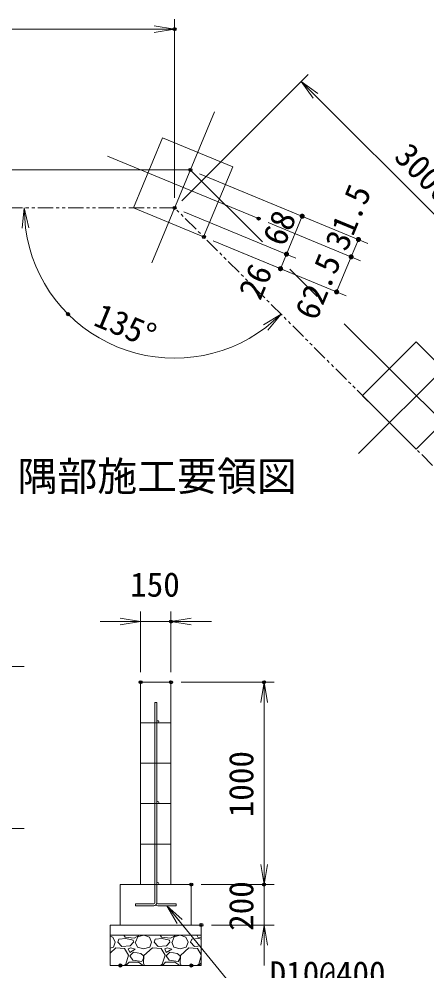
# Model space of a CAD drawing. Units: millimetres, scale not verified, with parts at other scales. Extents: x -10500 to 10500, y -7425 to 7425.
# Drawn here: x 2900 to 4913, y -4889 to -184 of the extents above; entities that cross this region are included whole.
import ezdxf
from ezdxf.enums import TextEntityAlignment as Align

# ---------------------------------------------------------------- set-up
doc = ezdxf.new("R2010")
doc.units = ezdxf.units.MM
doc.header["$LTSCALE"] = 30
doc.header["$PDMODE"] = 32
doc.header["$PDSIZE"] = 15
doc.linetypes.add('USER1', pattern=[50.8, 31.75, -6.35, 6.35, -6.35])
doc.linetypes.add('USER2', pattern=[5, 2.5, -0.5, 0.5, -0.5, 0.5, -0.5])
for name, color, linetype, lineweight in [('0-0_D-STR1', 1, 'Continuous', 18), ('0-1_D-BMK', 2, 'USER1', 13), ('0-2_D-BGD', 7, 'Continuous', 18), ('0-3_D-STR3', 3, 'Continuous', 13), ('0-4_D-STR-DIM', 7, 'Continuous', 13), ('0-5_0', 7, 'Continuous', 18), ('0-7_D-STR-TXT', 7, 'Continuous', 13), ('0-8_D-STR2', 7, 'Continuous', 13), ('0-9_D-TTL-TXT', 7, 'Continuous', 13), ('0-A_D-STR4', 7, 'Continuous', 18), ('0-B_D-DCR-HCH', 7, 'Continuous', 13)]:
    doc.layers.add(name, color=color, linetype=linetype, lineweight=lineweight)
doc.layers.add('0-6_Defpoints', color=253, linetype='Continuous')
doc.styles.add('ＭＳ ゴシック', font='')
doc.styles.get('ＭＳ ゴシック').set_extended_font_data('MS Gothic')

# ---------------------------------------------------------------- blocks, each defined once
blk = doc.blocks.new('_Open')
at = {"layer": '0-5_0'}
blk.add_line((-30, 5), (0, 0), dxfattribs=at)
blk.add_lwpolyline([(-30, -5), (0, 0), (-30, 0)], dxfattribs=at)
blk = doc.blocks.new('_DotSmall')
at = {"layer": '0-5_0'}
for points in [[(0, 0), (-3.75, 0), (-3.72, 0.47)], [(0, 0), (-3.72, -0.47), (-3.75, 0)], [(0, 0), (-3.72, 0.47), (-3.632, 0.933)], [(0, 0), (-3.632, -0.933), (-3.72, -0.47)], [(0, 0), (-3.632, 0.933), (-3.487, 1.38)], [(0, 0), (-3.487, -1.38), (-3.632, -0.933)], [(0, 0), (-3.487, 1.38), (-3.286, 1.807)], [(0, 0), (-3.286, -1.807), (-3.487, -1.38)], [(0, 0), (-3.286, 1.807), (-3.034, 2.204)], [(0, 0), (-3.034, -2.204), (-3.286, -1.807)], [(0, 0), (-3.034, 2.204), (-2.734, 2.567)], [(0, 0), (-2.734, -2.567), (-3.034, -2.204)], [(0, 0), (-2.734, 2.567), (-2.39, 2.889)], [(0, 0), (-2.39, -2.889), (-2.734, -2.567)], [(0, 0), (-2.39, 2.889), (-2.009, 3.166)], [(0, 0), (-2.009, -3.166), (-2.39, -2.889)], [(0, 0), (-2.009, 3.166), (-1.597, 3.393)], [(0, 0), (-1.597, -3.393), (-2.009, -3.166)], [(0, 0), (-1.597, 3.393), (-1.159, 3.566)], [(0, 0), (-1.159, -3.566), (-1.597, -3.393)], [(0, 0), (-1.159, 3.566), (-0.703, 3.684)], [(0, 0), (-0.703, -3.684), (-1.159, -3.566)], [(0, 0), (-0.703, 3.684), (-0.235, 3.743)], [(0, 0), (-0.235, -3.743), (-0.703, -3.684)], [(0, 0), (-0.235, 3.743), (0.235, 3.743)], [(0, 0), (0.235, -3.743), (-0.235, -3.743)], [(0, 0), (0.235, 3.743), (0.703, 3.684)], [(0, 0), (0.703, 3.684), (1.159, 3.566)], [(0, 0), (1.159, 3.566), (1.597, 3.393)], [(0, 0), (1.597, 3.393), (2.009, 3.166)], [(0, 0), (2.009, 3.166), (2.39, 2.889)], [(0, 0), (2.39, 2.889), (2.734, 2.567)], [(0, 0), (2.734, 2.567), (3.034, 2.204)], [(0, 0), (3.034, 2.204), (3.286, 1.807)], [(0, 0), (3.286, 1.807), (3.487, 1.38)], [(0, 0), (3.487, 1.38), (3.632, 0.933)], [(0, 0), (3.632, 0.933), (3.72, 0.47)], [(0, 0), (3.72, 0.47), (3.75, 0)], [(0, 0), (0.703, -3.684), (0.235, -3.743)], [(0, 0), (1.159, -3.566), (0.703, -3.684)], [(0, 0), (1.597, -3.393), (1.159, -3.566)], [(0, 0), (2.009, -3.166), (1.597, -3.393)], [(0, 0), (2.39, -2.889), (2.009, -3.166)], [(0, 0), (2.734, -2.567), (2.39, -2.889)], [(0, 0), (3.034, -2.204), (2.734, -2.567)], [(0, 0), (3.286, -1.807), (3.034, -2.204)], [(0, 0), (3.487, -1.38), (3.286, -1.807)], [(0, 0), (3.632, -0.933), (3.487, -1.38)], [(0, 0), (3.72, -0.47), (3.632, -0.933)], [(0, 0), (3.75, 0), (3.72, -0.47)]]:
    blk.add_solid(points, dxfattribs=at)

msp = doc.modelspace()

# ---------------------------------------------------------------- linework, layer by layer
at = {"layer": '0-0_D-STR1'}
for points in [[(3607.69, -770.81), (3464.18, -1117.26), (3810.64, -1260.77), (3954.14, -914.32)], [(4595.21, -2045.34), (4860.37, -2310.51), (5125.54, -2045.34), (4860.37, -1780.18)]]:
    msp.add_lwpolyline(points, close=True, dxfattribs=at)
at = {"layer": '0-1_D-BMK'}
for p, q in [((3863.66, -642.81), (3554.67, -1388.77)), ((3336.19, -861.3), (4082.14, -1170.28)), ((3744.8, -929.76), (2217.13, -929.76)), ((5178.57, -2363.54), (3744.8, -929.76)), ((5145.84, -1759.88), (4574.91, -2330.81))]:
    msp.add_line(p, q, dxfattribs=at)
at = {"layer": '0-2_D-BGD'}
for p, q in [((3499.2, -3461.78), (3499.2, -4461.79)), ((3649.2, -3461.78), (3499.2, -3461.78)), ((3649.2, -3461.78), (3649.2, -4461.79)), ((3649.2, -3661.79), (3499.2, -3661.79)), ((3649.2, -3861.78), (3499.2, -3861.78)), ((3649.2, -4061.78), (3499.2, -4061.78)), ((3649.2, -4261.78), (3499.2, -4261.78))]:
    msp.add_line(p, q, dxfattribs=at)
at = {"layer": '0-3_D-STR3'}
for p, q in [((3569.2, -3561.79), (3569.2, -4551.78)), ((3579.2, -3561.79), (3569.2, -3561.79)), ((3579.2, -3561.79), (3579.2, -4551.78)), ((3474.2, -4556.78), (3564.2, -4556.78)), ((3474.2, -4566.78), (3474.2, -4556.78)), ((3584.2, -4556.78), (3674.2, -4556.78)), ((3674.2, -4556.78), (3674.2, -4566.78)), ((3474.2, -4566.78), (3564.2, -4566.78)), ((3584.2, -4566.78), (3674.2, -4566.78))]:
    msp.add_line(p, q, dxfattribs=at)
for centre in [(3584.2, -3656.79), (3584.2, -4056.78), (3584.2, -4456.78)]:
    msp.add_circle(centre, 5, dxfattribs=at)
for centre, radius, start, end in [((3564.2, -4551.78), 5, 270, 0), ((3564.2, -4551.78), 15, 270, 0), ((3584.2, -4551.78), 15, 228.18969, 270), ((3584.2, -4551.78), 5, 180, 270)]:
    msp.add_arc(centre, radius, start, end, dxfattribs=at)
at = {"layer": '0-4_D-STR-DIM'}
for p, q in [((3667.13, -1067.26), (3667.13, -184.02)), ((2667.13, -234.02), (3667.13, -234.02)), ((3702.49, -1081.91), (4327.04, -457.36)), ((4291.68, -492.71), (5352.34, -1553.37)), ((3790.99, -948.9), (4343.53, -1177.77)), ((3790.99, -948.9), (4620.7, -1292.57)), ((3713.33, -1136.4), (4265.87, -1365.27)), ((3713.33, -1136.4), (4265.87, -1365.27)), ((4219.68, -1346.14), (4297.34, -1158.64)), ((4128.34, -1189.42), (4585.07, -1378.6)), ((4128.34, -1189.42), (4585.07, -1378.6)), ((3857.97, -1280.37), (4236.15, -1437.02)), ((3857.97, -1280.37), (4513.31, -1551.83)), ((4538.87, -1359.47), (4574.5, -1273.44)), ((4219.68, -1346.14), (4189.95, -1417.89)), ((4538.87, -1359.47), (4467.12, -1532.69)), ((3499.2, -3411.78), (3499.2, -3111.78)), ((3649.2, -3411.78), (3649.2, -3111.78)), ((3399.2, -3161.78), (3299.2, -3161.78)), ((3499.2, -3161.78), (3649.2, -3161.78)), ((3749.2, -3161.78), (3849.2, -3161.78)), ((2232.11, -3384.81), (2925.1, -3384.81)), ((3699.2, -3461.78), (4158.9, -3461.78)), ((4108.9, -4461.78), (4108.9, -3461.78)), ((2332.11, -4184.81), (2925.1, -4184.81)), ((4108.9, -4361.78), (4108.9, -4261.78)), ((3799.2, -4461.78), (4158.9, -4461.78)), ((3799.2, -4461.78), (4158.9, -4461.78)), ((4108.9, -4661.78), (4108.9, -4461.78)), ((3849.2, -4661.78), (4158.9, -4661.78)), ((4108.9, -4761.78), (4108.9, -4861.78))]:
    msp.add_line(p, q, dxfattribs=at)
msp.add_arc((3667.13, -1117.26), 742.96, 187.71763, 307.28237, dxfattribs=at)
at = {"layer": '0-6_Defpoints'}
for p in [(3667.13, -234.02), (3744.8, -929.76), (3744.8, -929.76), (3667.13, -1117.26), (3667.13, -1117.26), (3667.13, -1117.26), (3667.13, -1117.26), (4082.14, -1170.28), (4297.34, -1158.64), (3811.77, -1261.24), (3811.77, -1261.24), (4574.5, -1273.44), (4189.95, -1417.89), (4467.12, -1532.69), (3141.78, -1642.62), (3649.2, -3161.78), (3499.2, -3461.78), (3649.2, -3461.78), (3649.2, -3461.78), (4108.9, -3461.78), (3749.2, -4461.78), (4108.9, -4461.78), (3799.2, -4661.78), (3399.2, -4861.78), (3749.2, -4861.78)]:
    msp.add_point(p, dxfattribs=at)
at = {"layer": '0-7_D-STR-TXT'}
msp.add_lwpolyline([(4698.06, -5025.85), (4003.5, -5025.85), (3630.46, -4568.33)], dxfattribs=at)
at = {"layer": '0-8_D-STR2', "linetype": 'USER2'}
for p, q in [((3667.13, -1117.26), (2217.13, -1117.26)), ((5045.99, -2496.12), (3667.13, -1117.26))]:
    msp.add_line(p, q, dxfattribs=at)
at = {"layer": '0-A_D-STR4'}
for p, q in [((3749.2, -4661.78), (3749.2, -4461.78)), ((3349.2, -4661.78), (3799.2, -4661.78)), ((3349.2, -4661.78), (3349.2, -4861.78)), ((3799.2, -4661.78), (3799.2, -4861.78)), ((3349.2, -4711.78), (3799.2, -4711.78)), ((3349.2, -4861.78), (3799.2, -4861.78))]:
    msp.add_line(p, q, dxfattribs=at)
msp.add_lwpolyline([(3749.2, -4461.78), (3399.2, -4461.78), (3399.2, -4661.78)], dxfattribs=at)
at = {"layer": '0-B_D-DCR-HCH'}
for p, q in [((3349.2, -4717.22), (3363.1, -4722.43)), ((3363.1, -4722.43), (3373.9, -4745.83)), ((3364.9, -4771.03), (3373.9, -4745.83)), ((3386.5, -4745.83), (3391.9, -4731.43)), ((3406.3, -4767.43), (3386.5, -4745.83)), ((3426.1, -4727.83), (3391.9, -4731.43)), ((3422.5, -4722.43), (3416.29, -4711.78)), ((3467.5, -4726.03), (3422.5, -4722.43)), ((3462.1, -4736.83), (3426.1, -4727.83)), ((3463.9, -4745.83), (3447.7, -4763.83)), ((3463.9, -4745.83), (3462.1, -4736.83)), ((3494.71, -4711.78), (3467.5, -4726.03)), ((3472.9, -4745.83), (3483.7, -4771.03)), ((3474.7, -4745.83), (3485.5, -4720.63)), ((3485.5, -4720.63), (3513.82, -4711.78)), ((3514.7, -4711.78), (3543.1, -4722.43)), ((3543.1, -4722.43), (3553.9, -4745.83)), ((3544.9, -4771.03), (3553.9, -4745.83)), ((3566.5, -4745.83), (3571.9, -4731.43)), ((3586.3, -4767.43), (3566.5, -4745.83)), ((3606.1, -4727.83), (3571.9, -4731.43)), ((3602.5, -4722.43), (3596.29, -4711.78)), ((3647.5, -4726.03), (3602.5, -4722.43)), ((3642.1, -4736.83), (3606.1, -4727.83)), ((3643.9, -4745.83), (3627.7, -4763.83)), ((3643.9, -4745.83), (3642.1, -4736.83)), ((3674.71, -4711.78), (3647.5, -4726.03)), ((3652.9, -4745.83), (3663.7, -4771.03)), ((3654.7, -4745.83), (3665.5, -4720.63)), ((3665.5, -4720.63), (3693.82, -4711.78)), ((3694.7, -4711.78), (3723.1, -4722.43)), ((3723.1, -4722.43), (3733.9, -4745.83)), ((3724.9, -4771.03), (3733.9, -4745.83)), ((3746.5, -4745.83), (3751.9, -4731.43)), ((3766.3, -4767.43), (3746.5, -4745.83)), ((3786.1, -4727.83), (3751.9, -4731.43)), ((3782.5, -4722.43), (3776.29, -4711.78)), ((3799.2, -4723.77), (3782.5, -4722.43)), ((3799.2, -4731.11), (3786.1, -4727.83)), ((3349.2, -4775.65), (3364.9, -4771.03)), ((3377.5, -4774.63), (3349.2, -4800.47)), ((3420.7, -4778.23), (3377.5, -4774.63)), ((3447.7, -4763.83), (3406.3, -4767.43)), ((3440.5, -4810.63), (3420.7, -4778.23)), ((3451.3, -4774.63), (3438.7, -4780.03)), ((3438.7, -4780.03), (3445.9, -4798.03)), ((3445.9, -4798.03), (3472.9, -4781.83)), ((3463.9, -4796.23), (3445.9, -4814.23)), ((3472.9, -4781.83), (3451.3, -4774.63)), ((3499.9, -4801.63), (3463.9, -4796.23)), ((3483.7, -4771.03), (3514.3, -4780.03)), ((3514.3, -4780.03), (3544.9, -4771.03)), ((3557.5, -4774.63), (3516.1, -4812.43)), ((3600.7, -4778.23), (3557.5, -4774.63)), ((3627.7, -4763.83), (3586.3, -4767.43)), ((3620.5, -4810.63), (3600.7, -4778.23)), ((3631.3, -4774.63), (3618.7, -4780.03)), ((3618.7, -4780.03), (3625.9, -4798.03)), ((3625.9, -4798.03), (3652.9, -4781.83)), ((3643.9, -4796.23), (3625.9, -4814.23)), ((3652.9, -4781.83), (3631.3, -4774.63)), ((3679.9, -4801.63), (3643.9, -4796.23)), ((3663.7, -4771.03), (3694.3, -4780.03)), ((3694.3, -4780.03), (3724.9, -4771.03)), ((3737.5, -4774.63), (3696.1, -4812.43)), ((3780.7, -4778.23), (3737.5, -4774.63)), ((3799.2, -4764.57), (3766.3, -4767.43)), ((3799.2, -4808.51), (3780.7, -4778.23)), ((3799.2, -4779.82), (3798.7, -4780.03)), ((3798.7, -4780.03), (3799.2, -4781.28)), ((3426.1, -4855.63), (3440.5, -4810.63)), ((3427.05, -4861.78), (3442.3, -4844.83)), ((3442.3, -4844.83), (3489.1, -4844.83)), ((3445.9, -4814.23), (3460.3, -4835.83)), ((3460.3, -4835.83), (3505.3, -4841.23)), ((3489.1, -4844.83), (3512.5, -4861.03)), ((3514.3, -4814.23), (3499.9, -4801.63)), ((3505.3, -4841.23), (3514.3, -4825.03)), ((3516.1, -4812.43), (3514.3, -4850.23)), ((3514.3, -4825.03), (3514.3, -4814.23)), ((3606.1, -4855.63), (3620.5, -4810.63)), ((3607.05, -4861.78), (3622.3, -4844.83)), ((3625.9, -4814.23), (3640.3, -4835.83)), ((3640.3, -4835.83), (3685.3, -4841.23)), ((3694.3, -4814.23), (3679.9, -4801.63)), ((3685.3, -4841.23), (3694.3, -4825.03)), ((3696.1, -4812.43), (3694.3, -4850.23)), ((3694.3, -4825.03), (3694.3, -4814.23)), ((3786.1, -4855.63), (3799.2, -4814.7)), ((3418.14, -4861.78), (3426.1, -4855.63)), ((3512.5, -4861.03), (3512.29, -4861.78)), ((3514.3, -4850.23), (3519.16, -4861.78)), ((3598.14, -4861.78), (3606.1, -4855.63)), ((3692.5, -4861.03), (3692.29, -4861.78)), ((3694.3, -4850.23), (3699.16, -4861.78)), ((3778.14, -4861.78), (3786.1, -4855.63)), ((3787.05, -4861.78), (3799.2, -4848.28))]:
    msp.add_line(p, q, dxfattribs=at)
msp.add_lwpolyline([(3622.3, -4844.83), (3669.1, -4844.83), (3692.5, -4861.03)], dxfattribs=at)

# ---------------------------------------------------------------- block references
at = {"layer": '0-4_D-STR-DIM', "xscale": 3.333333, "yscale": 3.333333}
for p in [(3667.13, -234.02), (3499.2, -3161.78)]:
    msp.add_blockref('_Open', p, dxfattribs=at)
for name, p, rotation in [('_Open', (4291.68, -492.71), 135), ('_Open', (2924.17, -1117.26), 93.85882), ('_DotSmall', (4297.34, -1158.64), 67.5), ('_DotSmall', (4574.5, -1273.44), 67.5), ('_DotSmall', (4219.68, -1346.14), 247.5), ('_DotSmall', (4219.68, -1346.14), 247.5), ('_DotSmall', (4538.87, -1359.47), 247.5), ('_DotSmall', (4538.87, -1359.47), 67.5), ('_DotSmall', (4189.95, -1417.89), 67.5), ('_DotSmall', (4467.12, -1532.69), 247.5), ('_Open', (4192.49, -1642.62), 41.14118), ('_Open', (3649.2, -3161.78), 180), ('_Open', (4108.9, -3461.78), 90), ('_Open', (4108.9, -4461.78), 270), ('_Open', (4108.9, -4461.78), 270), ('_Open', (4108.9, -4661.78), 90)]:
    msp.add_blockref(name, p, dxfattribs=dict(at, rotation=rotation))
at = {"layer": '0-7_D-STR-TXT', "xscale": 3.333333, "yscale": 3.333333, "rotation": 129.19189}
msp.add_blockref('_Open', (3629.2, -4566.78), dxfattribs=at)

# ---------------------------------------------------------------- texts
at = {"layer": '0-4_D-STR-DIM', "style": 'ＭＳ ゴシック'}
for s, rotation, p in [('3000', 315, (4718.78, -895.96)), ('31.5', 67.5, (4549.19, -1351.72)), ('68', 67.5, (4241.02, -1328.15)), ('62.5', 67.5, (4400.34, -1694.03)), ('26', 67.5, (4123.34, -1593.5)), ('135°', 337.5, (3246.72, -1729.04)), ('1000', 90, (4092.03, -4129.08)), ('200', 90, (4092.04, -4690.58))]:
    msp.add_text(s, height=120.3, rotation=rotation, dxfattribs=at).set_placement(p, align=Align.BOTTOM_LEFT)
msp.add_text('150', height=120.3, dxfattribs=at).set_placement((3447.54, -3074.91), align=Align.BOTTOM_LEFT)
at = {"layer": '0-7_D-STR-TXT', "style": 'ＭＳ ゴシック'}
msp.add_text('D10@400', height=120.3, dxfattribs=at).set_placement((4135.88, -4997.24), align=Align.BOTTOM_LEFT)
at = {"layer": '0-9_D-TTL-TXT', "style": 'ＭＳ ゴシック'}
msp.add_text('隅部施工要領図', height=144.3, dxfattribs=at).set_placement((2891.97, -2559.27), align=Align.BOTTOM_LEFT)

doc.saveas('drawing.dxf')
